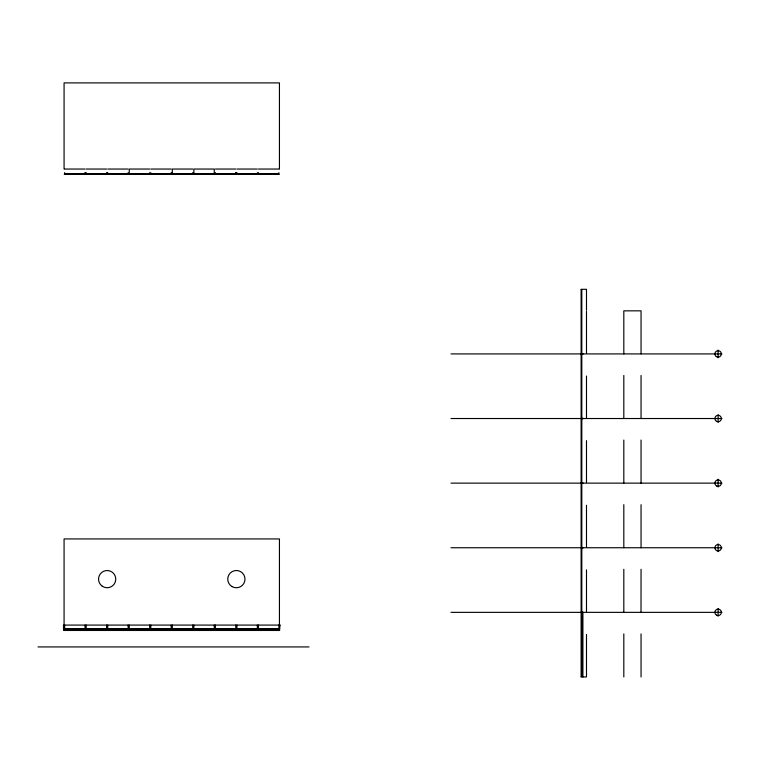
<?xml version="1.0" encoding="UTF-8"?>
<svg xmlns="http://www.w3.org/2000/svg" width="760" height="760" viewBox="0 0 760 760"><rect width="100%" height="100%" fill="white"/><g stroke="black" fill="none" stroke-linecap="round" stroke-linejoin="round"><path stroke-width="1.14" d="M64.657 169.043L85.044 169.043M86.194 169.043L106.58 169.043M107.73 169.043L128.117 169.043M149.654 169.043L129.257 169.043L129.257 173.707M150.793 169.043L171.19 169.043M192.717 169.043L172.33 169.043L172.33 173.707M215.403 169.043L235.79 169.043M236.939 169.043L257.327 169.043M258.476 169.043L278.863 169.043M64.657 173.707L85.044 173.707M86.194 173.707L106.58 173.707M107.73 173.707L128.117 173.707M149.654 173.707L128.829 173.707L128.829 174.43L150.081 174.43M150.793 173.707L171.19 173.707M192.717 173.707L171.902 173.707L171.902 174.43L193.154 174.43M215.403 173.707L235.79 173.707M236.939 173.707L257.327 173.707M258.476 173.707L278.863 173.707M64.22 174.43L85.471 174.43M85.756 174.43L107.008 174.43M107.293 174.43L128.544 174.43M150.366 174.43L171.618 174.43M214.975 174.43L236.227 174.43M236.512 174.43L257.763 174.43M258.048 174.43L279.3 174.43M581.106 289.303L586.492 289.303M450.974 353.913L722 353.913M450.974 418.522L722 418.522M450.974 483.132L722 483.132M450.974 547.741L722 547.741M450.974 612.351L722 612.351M641.012 612.351L641.05 569.278M38 646.931L309.026 646.931M581.106 676.961L586.492 676.961M718.124 350.037L718.124 357.789M718.124 414.647L718.124 422.398M718.124 479.256L718.124 487.008M718.124 543.865L718.124 551.617M718.124 608.475L718.124 616.227M641.05 353.913L641.05 310.84L623.817 310.84L623.817 353.913M641.05 375.449L641.05 418.522M641.05 440.059L641.05 483.132M641.05 504.668L641.05 547.741M641.05 633.887L641.05 676.961M623.817 375.449L623.817 418.522M623.817 440.059L623.817 483.132M623.817 504.668L623.817 547.741M623.817 569.278L623.817 612.351M623.817 633.887L623.817 676.961M586.492 289.883L586.492 310.27M586.492 311.419L586.492 353.343M586.492 376.029L586.492 417.952M586.492 440.638L586.492 482.562M586.492 505.248L586.492 547.172M586.492 569.848L586.492 611.771M586.492 634.457L586.492 676.381M582.901 353.628L582.901 354.207M582.901 418.237L582.901 418.808M582.901 482.847L582.901 483.417M582.901 547.457L582.901 548.026M582.901 612.066L582.901 676.961M582.179 353.628L582.179 354.207M582.179 418.237L582.179 418.808M582.179 482.847L582.179 483.417M582.179 547.457L582.179 548.026M582.179 612.066L582.179 612.636M581.818 289.883L581.818 353.343M581.818 354.492L581.818 417.952M581.818 419.102L581.818 482.562M581.818 483.712L581.818 547.172M581.818 548.311L581.818 611.771M581.818 612.921L581.818 676.381M581.106 289.455L581.106 353.77M581.106 354.055L581.106 418.38M581.106 418.665L581.106 482.99M581.106 483.274L581.106 547.599M581.106 547.884L581.106 612.208M581.106 612.494L581.106 676.818M279.442 169.043L279.442 82.897L64.078 82.897L64.078 169.043M279.442 625.081L279.442 538.935L64.078 538.935L64.078 625.081M279.3 630.467L279.3 629.745L258.048 629.745L258.048 630.467M278.863 172.634L278.863 173.346M278.863 625.081L278.863 629.745M258.476 172.634L258.476 173.346M258.476 625.081L258.476 629.745M257.763 630.467L257.763 629.745L236.512 629.745L236.512 630.467M257.327 172.634L257.327 173.346M257.327 625.081L257.327 629.745M236.939 172.634L236.939 173.346M236.939 625.081L236.939 629.745M236.227 630.467L236.227 629.745L214.975 629.745L214.975 630.467M236.084 172.634L236.084 173.346M235.79 172.634L235.79 173.346M235.79 625.081L235.79 629.745M215.403 172.634L215.403 173.346M215.403 625.081L215.403 629.745M214.69 630.467L214.69 629.745L193.439 629.745L193.439 630.467M214.254 173.707L214.254 169.043L193.866 169.043L193.866 173.707M214.254 625.081L214.254 629.745M193.866 625.081L193.866 629.745M193.582 172.634L193.582 173.346M193.154 630.467L193.154 629.745L171.902 629.745L171.902 630.467M192.717 172.634L192.717 173.346M192.717 625.081L192.717 629.745M172.33 625.081L172.33 629.745M172.045 172.634L172.045 173.346M171.618 630.467L171.618 629.745L150.366 629.745L150.366 630.467M171.19 172.634L171.19 173.346M171.19 625.081L171.19 629.745M150.793 172.634L150.793 173.346M150.793 625.081L150.793 629.745M150.081 630.467L150.081 629.745L128.829 629.745L128.829 630.467M149.654 172.634L149.654 173.346M149.654 625.081L149.654 629.745M129.257 625.081L129.257 629.745M128.544 630.467L128.544 629.745L107.293 629.745L107.293 630.467M128.117 172.634L128.117 173.346M128.117 625.081L128.117 629.745M107.73 172.634L107.73 173.346M107.73 625.081L107.73 629.745M107.436 172.634L107.436 173.346M107.008 630.467L107.008 629.745L85.756 629.745L85.756 630.467M106.58 172.634L106.58 173.346M106.58 625.081L106.58 629.745M86.194 172.634L86.194 173.346M86.194 625.081L86.194 629.745M85.471 630.467L85.471 629.745L64.22 629.745L64.22 630.467M85.329 172.634L85.329 173.346M85.044 172.634L85.044 173.346M85.044 625.081L85.044 629.745M64.657 172.634L64.657 173.346M64.657 625.081L64.657 629.745M214.69 173.707L193.439 173.707L193.439 174.43L214.69 174.43L214.69 173.707M280.012 625.081L63.507 625.081L63.507 629.745L63.935 630.467L279.585 630.467L280.012 625.081M85.329 628.672L64.362 628.672L64.362 629.385L85.329 629.385L85.329 628.672M106.865 628.672L85.899 628.672L85.899 629.385L106.865 629.385L106.865 628.672M128.402 628.672L107.436 628.672L107.436 629.385L128.402 629.385L128.402 628.672M149.939 628.672L128.972 628.672L128.972 629.385L149.939 629.385L149.939 628.672M171.475 628.672L150.508 628.672L150.508 629.385L171.475 629.385L171.475 628.672M193.011 628.672L172.045 628.672L172.045 629.385L193.011 629.385L193.011 628.672M214.548 628.672L193.582 628.672L193.582 629.385L214.548 629.385L214.548 628.672M236.084 628.672L215.118 628.672L215.118 629.385L236.084 629.385L236.084 628.672M257.621 628.672L236.655 628.672L236.655 629.385L257.621 629.385L257.621 628.672M279.158 628.672L258.191 628.672L258.191 629.385L279.158 629.385L279.158 628.672M716.509 615.144A3.23 3.23 0 0 0 721.354 612.351A3.23 3.23 0 0 0 716.509 609.548A3.23 3.23 0 0 0 716.509 615.144M716.509 550.544A3.23 3.23 0 0 0 721.354 547.741A3.23 3.23 0 0 0 716.509 544.948A3.23 3.23 0 0 0 716.509 550.544M716.509 485.934A3.23 3.23 0 0 0 721.354 483.132A3.23 3.23 0 0 0 716.509 480.339A3.23 3.23 0 0 0 716.509 485.934M716.309 356.592A3.23 3.23 0 0 0 721.344 354.151A3.23 3.23 0 0 0 716.708 351.006A3.23 3.23 0 0 0 716.309 356.592M716.509 421.325A3.23 3.23 0 0 0 721.354 418.522A3.23 3.23 0 0 0 716.509 415.729A3.23 3.23 0 0 0 716.509 421.325M232.056 586.596A8.617 8.617 0 0 0 244.986 579.139A8.617 8.617 0 0 0 232.056 571.672A8.617 8.617 0 0 0 232.056 586.596M102.191 586.178A8.617 8.617 0 0 0 115.729 579.908A8.617 8.617 0 0 0 103.531 571.32A8.617 8.617 0 0 0 102.191 586.178"/></g></svg>
